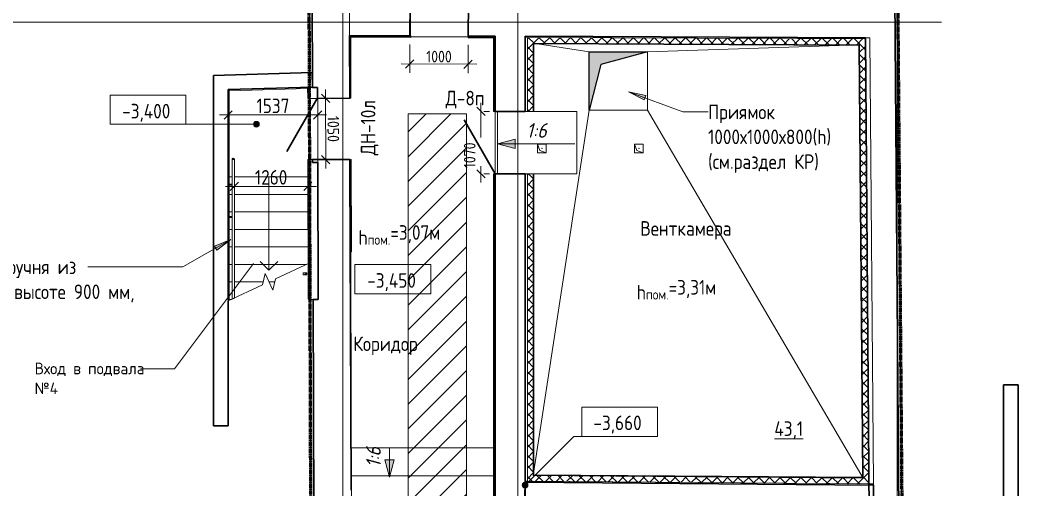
# Model space of a CAD drawing. Header units: millimetres. Extents: x 504091 to 2165846, y 135022 to 442887.
# Drawn here: x 608411 to 625525, y 226294 to 234338 of the extents above; entities that cross this region are included whole.
import ezdxf

# ---------------------------------------------------------------- set-up
doc = ezdxf.new("R2010")
doc.units = ezdxf.units.MM
for name, pattern in [('( Hidden )', [0.375, 0.25, -0.125]), ('ADSK_Линия сетки', [25, 20, -2.5, 0, -2.5]), ('DASHED', [7, 5, -2, 0]), ('осеваяX2', [4, 2.5, -0.5, 0.5, -0.5])]:
    doc.linetypes.add(name, pattern=pattern)
doc.layers.get('Defpoints').update_dxf_attribs({"color": 255})
doc.layers.add('!Defpoints', color=255, linetype='Continuous', lineweight=5, plot=False)
for name, color, linetype, lineweight in [('Аннотация', 7, 'Continuous', 9), ('ГИ', 204, 'DASHED', 70), ('Двери', 7, 'Continuous', 20), ('Лестницы', 7, 'Continuous', 18), ('Марки дверей', 7, 'Continuous', 20), ('Марки помещений', 7, 'Continuous', 20), ('Обобщенные модели', 7, 'Continuous', 18), ('Ограждение', 7, 'Continuous', 18), ('Оси', 165, 'осеваяX2', 13), ('отметки', 7, 'Continuous', 20), ('Пандусы', 7, 'Continuous', 18), ('Перекрытие', 7, 'Continuous', 18), ('размеры', 7, 'Continuous', 9), ('Стены наружные', 7, 'Continuous', 18), ('Стены несущие', 7, 'Continuous', 30), ('Стены отделка', 7, 'Continuous', 30), ('Стены штриховка', 7, 'Continuous', 18), ('Стрелки вверх', 7, 'Continuous', 18), ('Узлы', 7, 'Continuous', 18)]:
    doc.layers.add(name, color=color, linetype=linetype, lineweight=lineweight)
doc.layers.add('Линии', color=7, linetype='Continuous', lineweight=9, true_color=0x00a600)
doc.layers.add('Штриховка', color=252, linetype='Continuous')
doc.styles.add('GOST 2.304_new', font='isocpeur.ttf', dxfattribs={"width": 0.9, "oblique": 15})
doc.styles.add('GOST Common_1', font='GOST_Common.ttf', dxfattribs={"width": 0.9, "height": 250})
doc.styles.add('GOST Common_2', font='GOST_Common.ttf', dxfattribs={"width": 0.9, "height": 200})
doc.styles.add('GOST Common_4', font='GOST_Common.ttf', dxfattribs={"width": 0.9, "height": 200})
doc.styles.add('GOST Common_5', font='GOST_Common.ttf', dxfattribs={"height": 250})
doc.dimstyles.new('ADSK_Основной_2_5_мм_Округление_до_1_мм', dxfattribs={"dimscale": 304.8, "dimtxt": 251.428749, "dimasz": 0.463911, "dimexe": 0.492126, "dimexo": 0.492126, "dimgap": 0.098425, "dimtad": 1, "dimdec": 0, "dimdsep": 46, "dimtxsty": 'GOST Common_1', "dimblk1": 'OBLIQUE', "dimblk2": 'OBLIQUE', "dimsah": 1, "dimcen": 0.09, "dimdle": 0.492126, "dimazin": 2, "dimtfac": 1, "dimtdec": 4, "dimtix": 1, "dimtmove": 0, "dimatfit": 3, "dimfxl": 0, "dimtvp": 1, "dimtolj": 1, "dimtzin": 0, "dimlwd": 20, "dimlwe": 20, "dimarcsym": 0})
doc.dimstyles.new('ADSK_Основной_2_мм', dxfattribs={"dimscale": 304.8, "dimtxt": 201.142999, "dimasz": 0.463911, "dimexe": 0.492126, "dimexo": 0.492126, "dimgap": 0.098425, "dimtad": 1, "dimrnd": 0.01, "dimdsep": 46, "dimtxsty": 'GOST Common_4', "dimblk1": 'OBLIQUE', "dimblk2": 'OBLIQUE', "dimsah": 1, "dimcen": 0.09, "dimdle": 0.492126, "dimazin": 2, "dimtfac": 1, "dimtdec": 4, "dimtix": 1, "dimtmove": 0, "dimatfit": 3, "dimfxl": 0, "dimtvp": 1, "dimtolj": 1, "dimtzin": 0, "dimlwd": 20, "dimlwe": 20, "dimarcsym": 0})
doc.dimstyles.new('ADSK_Основной_2_мм_1', dxfattribs={"dimscale": 304.8, "dimtxt": 201.142999, "dimasz": 0.463911, "dimexe": 0.492126, "dimexo": 0.492126, "dimgap": 0.098425, "dimtad": 1, "dimrnd": 0.01, "dimdsep": 46, "dimtxsty": 'GOST Common_4', "dimblk1": 'OBLIQUE', "dimblk2": 'OBLIQUE', "dimsah": 1, "dimcen": 0.09, "dimdle": 0.492126, "dimazin": 2, "dimtfac": 1, "dimtdec": 4, "dimtix": 1, "dimtmove": 1, "dimatfit": 3, "dimfxl": 0, "dimtvp": 1, "dimtolj": 1, "dimtzin": 0, "dimlwd": 20, "dimlwe": 20, "dimarcsym": 0})

# ---------------------------------------------------------------- blocks, each defined once
blk = doc.blocks.new('Ограждение 6 - Ограждение 1-1952564-План подвала')
at = {"layer": 'Ограждение'}
h = blk.add_hatch(dxfattribs=at)
h.set_pattern_fill('FP_1', color=256, style=0, pattern_type=2)
h.set_pattern_definition([(45, (0, 0), (-106.066, 106.066), [])])
h.paths.add_polyline_path([(45225, 32214), (45230, 32214), (45230, 32248), (45170, 32248), (45170, 32214)])
at = {"layer": 'Ограждение', "lineweight": 18}
for p, q in [((45170, 32248), (45170, 32214)), ((45230, 32248), (45170, 32248)), ((45170, 32214), (45230, 32214)), ((45230, 32214), (45230, 32248))]:
    blk.add_line(p, q, dxfattribs=at)
blk = doc.blocks.new('AC_Дверь_Однопольная_Стальная - 1050х2100h ДН-10л-6934079-План подвала')
at = {"layer": 'Двери', "lineweight": 30}
blk.add_line((525, 240), (-384, 765), dxfattribs=at)
blk = doc.blocks.new('AC_Дверь_Однопольная_Стальная - 1000х2100Н Д8п противопож EI30-6422777-План подвала')
at = {"layer": 'Двери', "lineweight": 30}
blk.add_line((-535, 255), (392, 790), dxfattribs=at)
blk = doc.blocks.new('Тип перил - Перила_Внутренний_-6957739-План подвала')
at = {"layer": 'Ограждение'}
for p, q in [((43948, 34193), (43948, 33909)), ((43970, 34193), (43965, 34193)), ((43988, 33909), (43988, 34193)), ((43948, 33867), (43948, 32946)), ((43988, 32946), (43988, 33867)), ((43970, 32979), (43966, 32979))]:
    blk.add_line(p, q, dxfattribs=at)
at = {"layer": 'Ограждение', "flags": 128}
for points in [[(43948, 33867), (43948, 33869), (43948, 33871), (43948, 33874), (43948, 33876), (43948, 33879), (43948, 33881), (43948, 33884), (43948, 33887), (43948, 33889), (43948, 33892), (43948, 33895), (43948, 33897), (43948, 33900), (43948, 33903), (43948, 33906), (43948, 33908), (43948, 33909)], [(43988, 33909), (43988, 33907), (43988, 33904), (43988, 33901), (43988, 33898), (43988, 33896), (43988, 33893), (43988, 33890), (43988, 33887), (43988, 33885), (43988, 33882), (43988, 33880), (43988, 33877), (43988, 33875), (43988, 33872), (43988, 33870), (43988, 33868), (43988, 33867)]]:
    blk.add_lwpolyline(points, dxfattribs=at)
blk = doc.blocks.new('Тип перил - D40-V18-План подвала')
at = {"layer": 'Ограждение', "flags": 128}
for points in [[(0, 20), (1, 20), (2, 20), (2, 20), (3, 20), (4, 20), (5, 19), (6, 19), (6, 19), (7, 19), (8, 18), (9, 18), (9, 18), (10, 17), (11, 17), (11, 17), (12, 16), (13, 16), (13, 15), (14, 14), (14, 14), (15, 13), (15, 13), (16, 12), (16, 11), (17, 11), (17, 10), (18, 9), (18, 9), (18, 8), (19, 7), (19, 6), (19, 6), (19, 5), (20, 4), (20, 3), (20, 3), (20, 2), (20, 1), (20, 0), (20, 0)], [(20, 0), (20, -1), (20, -2), (20, -2), (20, -3), (20, -4), (19, -5), (19, -6), (19, -6), (19, -7), (18, -8), (18, -9), (18, -9), (17, -10), (17, -11), (17, -11), (16, -12), (16, -13), (15, -13), (14, -14), (14, -14), (13, -15), (13, -15), (12, -16), (11, -16), (11, -17), (10, -17), (9, -18), (9, -18), (8, -18), (7, -19), (6, -19), (6, -19), (5, -19), (4, -20), (3, -20), (3, -20), (2, -20), (1, -20), (0, -20), (0, -20)]]:
    blk.add_lwpolyline(points, dxfattribs=at)
blk = doc.blocks.new('Тип перил - Перила_Внутренний_-V19-План подвала')
at = {"layer": 'Ограждение'}
for p, q in [((43988, 34193), (43948, 34193)), ((43948, 34193), (43948, 33909)), ((43988, 34193), (43988, 33909)), ((43948, 33909), (43948, 33879)), ((43988, 33909), (43988, 33879)), ((43948, 33879), (43948, 31797)), ((43988, 33879), (43988, 31816)), ((43948, 31797), (43988, 31816))]:
    blk.add_line(p, q, dxfattribs=at)
blk = doc.blocks.new('ADSK_Ограждение_Опоры_Г_образная - D15 высота60 консоль80-V20-План подвала')
at = {"layer": 'Ограждение'}
for p, q in [((-7, 67), (-7, 20)), ((8, 20), (8, 67))]:
    blk.add_line(p, q, dxfattribs=at)
blk = doc.blocks.new('GM_Отверстие прямоугольное _в плите_ - Отверстие-1400855-План подвала')
at = {"layer": 'Обобщенные модели'}
for p, q in [((-75, -75), (-75, 75)), ((-75, 75), (75, 75)), ((75, 75), (-75, 75)), ((-75, 75), (-75, -75)), ((-75, -75), (-37.5, 37.5)), ((-37.5, 37.5), (75, 75)), ((75, 75), (75, -75)), ((75, -75), (75, 75)), ((75, -75), (-75, -75)), ((-75, -75), (75, -75))]:
    blk.add_line(p, q, dxfattribs=at)
for start, end in [(360, 180), (180, 360), (60, 165), (300, 360), (195, 270)]:
    blk.add_arc((0, 0), 2.5, start, end, dxfattribs=at)
blk = doc.blocks.new('Высотные отметки - Рамка-12095-План подвала')
at = {"layer": 'Аннотация', "lineweight": 20}
for p, q in [((-6.5, 0), (-6.5, 5)), ((-6.5, 5), (6.5, 5)), ((6.5, 5), (6.5, 0)), ((6.5, 0), (-6.5, 0))]:
    blk.add_line(p, q, dxfattribs=at)
blk = doc.blocks.new('_Oblique')
at = {"color": 0, "linetype": 'ByBlock', "lineweight": -2}
blk.add_line((-0.5, -0.5), (0.5, 0.5), dxfattribs=at)
blk = doc.blocks.new('*D492')
at = {"layer": 'Defpoints', "color": 0, "lineweight": 20, "transparency": 16777216}
for p in [(613552, 232993), (613652, 232993), (613555, 231943)]:
    blk.add_point(p, dxfattribs=at)
at = {"layer": 'размеры', "color": 0, "lineweight": 20, "transparency": 16777216}
for p, q in [((613656, 231793), (613652, 233143)), ((613702, 232993), (613802, 232994)), ((613705, 231943), (613805, 231944))]:
    blk.add_line(p, q, dxfattribs=at)
at = {"layer": 'размеры', "color": 0, "lineweight": 20, "transparency": 16777216, "xscale": 141.4, "yscale": 141.4, "zscale": 141.4}
for p, rotation in [((613652, 232993), 90.17743832630065), ((613655, 231943), 270.1774383263007)]:
    blk.add_blockref('_Oblique', p, dxfattribs=dict(at, rotation=rotation))
at = {"layer": 'размеры', "color": 0, "lineweight": 20, "transparency": 16777216, "insert": (613784, 232469), "char_height": 200, "width": 560.47, "attachment_point": 5, "rotation": 270.1774, "style": 'GOST Common_4'}
blk.add_mtext('\\A1;1050', dxfattribs=at)
blk = doc.blocks.new('*D493')
at = {"layer": 'Defpoints', "color": 0, "lineweight": 20, "transparency": 16777216}
for p in [(616215, 232769), (616315, 232769), (616215, 231699)]:
    blk.add_point(p, dxfattribs=at)
at = {"layer": 'размеры', "color": 0, "lineweight": 20, "transparency": 16777216}
for p, q in [((616315, 232919), (616315, 232322)), ((616365, 232769), (616465, 232769)), ((616315, 231549), (616315, 231830)), ((616365, 231699), (616465, 231699))]:
    blk.add_line(p, q, dxfattribs=at)
at = {"layer": 'размеры', "color": 0, "lineweight": 20, "transparency": 16777216, "xscale": 141.4, "yscale": 141.4, "zscale": 141.4}
for p, rotation in [((616315, 232769), 90), ((616315, 231699), 270)]:
    blk.add_blockref('_Oblique', p, dxfattribs=dict(at, rotation=rotation))
at = {"layer": 'размеры', "color": 0, "lineweight": 20, "transparency": 16777216, "insert": (616023, 231796), "char_height": 200, "width": 560.47, "attachment_point": 1, "rotation": 90, "line_spacing_factor": 1.022761, "style": 'GOST Common_4'}
blk.add_mtext('\\A1;1070', dxfattribs=at)
blk = doc.blocks.new('*D495')
at = {"layer": 'Defpoints', "color": 0, "lineweight": 20, "transparency": 16777216}
for p in [(615098, 234068), (616098, 234063), (615095, 233582)]:
    blk.add_point(p, dxfattribs=at)
at = {"layer": 'размеры', "color": 0, "lineweight": 20, "transparency": 16777216}
for p, q in [((615097, 233918), (615095, 233432)), ((616097, 233913), (616095, 233428)), ((616245, 233577), (614945, 233583))]:
    blk.add_line(p, q, dxfattribs=at)
at = {"layer": 'размеры', "color": 0, "lineweight": 20, "transparency": 16777216, "xscale": 141.4, "yscale": 141.4, "zscale": 141.4}
for p, rotation in [((615095, 233582), 179.7385023716221), ((616095, 233578), 359.7385023716221)]:
    blk.add_blockref('_Oblique', p, dxfattribs=dict(at, rotation=rotation))
at = {"layer": 'размеры', "color": 0, "lineweight": 20, "transparency": 16777216, "insert": (615596, 233710), "char_height": 200, "width": 560.47, "attachment_point": 5, "rotation": 359.7385, "style": 'GOST Common_4'}
blk.add_mtext('\\A1;1000', dxfattribs=at)
blk = doc.blocks.new('*D502')
at = {"layer": 'Defpoints', "color": 0, "lineweight": 20, "transparency": 16777216}
for p in [(613348, 231944), (612088, 231584), (613348, 231484)]:
    blk.add_point(p, dxfattribs=at)
at = {"layer": 'размеры', "color": 0, "lineweight": 20, "transparency": 16777216}
for p, q in [((613348, 231794), (613348, 231334)), ((611938, 231484), (613498, 231484)), ((612088, 231434), (612088, 231334))]:
    blk.add_line(p, q, dxfattribs=at)
at = {"layer": 'размеры', "color": 0, "lineweight": 20, "transparency": 16777216, "xscale": 141.4, "yscale": 141.4, "zscale": 141.4, "rotation": 180}
blk.add_blockref('_Oblique', (612088, 231484), dxfattribs=at)
at = {"layer": 'размеры', "color": 0, "lineweight": 20, "transparency": 16777216, "xscale": 141.4, "yscale": 141.4, "zscale": 141.4}
blk.add_blockref('_Oblique', (613348, 231484), dxfattribs=at)
at = {"layer": 'размеры', "color": 0, "lineweight": 20, "transparency": 16777216, "insert": (612718, 231639), "char_height": 250, "width": 700.59, "attachment_point": 5, "style": 'GOST Common_1'}
blk.add_mtext('\\A1;1260', dxfattribs=at)
blk = doc.blocks.new('*D503')
at = {"layer": 'Defpoints', "color": 0, "lineweight": 20, "transparency": 16777216}
for p in [(611981, 232810), (613518, 232810), (613518, 232710)]:
    blk.add_point(p, dxfattribs=at)
at = {"layer": 'размеры', "color": 0, "lineweight": 20, "transparency": 16777216}
for p, q in [((611831, 232710), (613668, 232710)), ((611981, 232660), (611981, 232560)), ((613518, 232660), (613518, 232560))]:
    blk.add_line(p, q, dxfattribs=at)
at = {"layer": 'размеры', "color": 0, "lineweight": 20, "transparency": 16777216, "xscale": 141.4, "yscale": 141.4, "zscale": 141.4, "rotation": 180}
blk.add_blockref('_Oblique', (611981, 232710), dxfattribs=at)
at = {"layer": 'размеры', "color": 0, "lineweight": 20, "transparency": 16777216, "xscale": 141.4, "yscale": 141.4, "zscale": 141.4}
blk.add_blockref('_Oblique', (613518, 232710), dxfattribs=at)
at = {"layer": 'размеры', "color": 0, "lineweight": 20, "transparency": 16777216, "insert": (612749, 232865), "char_height": 250, "width": 700.59, "attachment_point": 5, "style": 'GOST Common_1'}
blk.add_mtext('\\A1;1537', dxfattribs=at)
blk = doc.blocks.new('оси')
at = {"layer": 'Оси', "linetype": 'ADSK_Линия сетки'}
for p, q in [((52350, -2196.5), (52350, 46378)), ((55350, -2196.5), (55350, 46378)), ((61850, -2196.5), (61850, 46378)), ((-3614.3, 38700), (62615.4, 38700))]:
    blk.add_line(p, q, dxfattribs=at)

msp = doc.modelspace()

# ---------------------------------------------------------------- hatches: boundary and pattern name
at = {"layer": 'Аннотация', "lineweight": 9}
for points in [[(618845.6792, 233107.6757), (619112.8168, 232965.5582), (619140.4971, 233039.5411)], [(612025.9161, 230571.9336), (611745.9329, 230457.1757), (611785.1746, 230388.6211)]]:
    msp.add_hatch(color=256, dxfattribs=at).paths.add_polyline_path(points)
at = {"layer": 'отметки'}
h = msp.add_hatch(color=256, dxfattribs=at)
edge = h.paths.add_edge_path()
edge.add_arc((612465.2237, 232549.1375), 50, 0, 360)
h = msp.add_hatch(color=256, dxfattribs=at)
edge = h.paths.add_edge_path()
edge.add_arc((617072.2093, 226361.9375), 50, 0, 360)
at = {"layer": 'размеры'}
for points in [[(616600.9711, 232211.7873), (616900.9711, 232131.4026), (616900.9711, 232292.1721)], [(614745.3647, 226496.4412), (614825.7495, 226796.4412), (614664.98, 226796.4412)]]:
    msp.add_hatch(color=256, dxfattribs=at).paths.add_polyline_path(points)
at = {"layer": 'Стены наружные', "true_color": 0x6b6b6b}
h = msp.add_hatch(color=251, dxfattribs=at)
h.paths.add_polyline_path([(613355.4203, 229548.6845), (613375.4202, 229548.7464), (613368.0014, 231944.2918), (613348.0015, 231944.2299), (613354.3358, 229898.8748)])
h.paths.add_polyline_path([(613344.7343, 232999.2248), (613364.7342, 232999.2867), (613364.1739, 233180.2078), (613344.174, 233180.1459), (613344.7341, 232999.2867)])
at = {"layer": 'Узлы', "lineweight": 9}
h = msp.add_hatch(dxfattribs=at)
h.set_pattern_fill('FP_8', color=252, style=0, pattern_type=2)
h.set_pattern_definition([(45, (568099.94, 197753.52), (-212.132, 212.132), [])])
h.paths.add_polyline_path([(605366.2455, 212086.0391), (616067.7735, 212086.0391), (616067.7735, 232725.4732), (615067.7735, 232725.4732), (615067.7735, 213086.0391), (605822.7795, 213086.0391), (605822.7795, 217886.0391), (604822.7795, 217886.0391), (604822.7795, 212086.0391), (604856.5332, 212086.0391)])
at = {"layer": 'Штриховка'}
h = msp.add_hatch(dxfattribs=at)
h.set_pattern_fill('ANSI37', color=256, scale=40)
h.set_pattern_definition([(45, (568099.94, 197753.52), (-89.80256, 89.80256), []), (135, (568099.94, 197753.52), (-89.80256, -89.80256), [])])
h.paths.add_polyline_path([(617212.2093, 231699.4732), (617112.2093, 231699.4732), (617112.2093, 226428.5924), (622968.3375, 226382.081), (622906.3135, 234011.4377), (617112.2093, 234038.711), (617112.2093, 232769.4732), (617212.2093, 232769.4732), (617212.2093, 233938.2397), (622807.1211, 233911.9041), (622867.5163, 226482.8833), (617212.2093, 226527.7998)])
h = msp.add_hatch(color=256, dxfattribs=at)
h.dxf.hatch_style = 1
h.paths.add_polyline_path([(618172.2142, 232788.8996), (618172.2142, 233788.8996), (619172.2142, 233788.8996), (618369.7087, 233573.8689)])

# ---------------------------------------------------------------- linework, layer by layer
at = {"layer": '!Defpoints', "color": 4, "lineweight": 20}
msp.add_lwpolyline([(613421.5875, 218584.8405), (613350.8155, 241332.3278), (623406.8071, 241332.3278), (623695.1603, 205962.9513), (617416.4749, 205962.9513), (617419.2163, 205712.9513)], dxfattribs=at)
at = {"layer": 'Аннотация', "lineweight": 9}
for p, q in [((618845.6792, 233107.6757), (619112.8168, 232965.5582)), ((619140.4971, 233039.5411), (618845.6792, 233107.6757)), ((618845.6792, 233107.6757), (619775.6371, 232759.7378)), ((619112.8168, 232965.5582), (619140.4971, 233039.5411)), ((619775.6371, 232759.7378), (620209.4064, 232759.7378)), ((612025.9161, 230571.9336), (611206.3729, 230102.8151)), ((612025.9161, 230571.9336), (611745.9329, 230457.1757)), ((611785.1746, 230388.6211), (612025.9161, 230571.9336)), ((611745.9329, 230457.1757), (611785.1746, 230388.6211)), ((610512.9656, 230102.8151), (609575.7127, 230102.8151)), ((611206.3729, 230102.8151), (610512.9656, 230102.8151)), ((612415.6068, 230162.9565), (611063.8938, 228357.2259)), ((610663.5063, 228357.2259), (610478.6301, 228357.2259)), ((611063.8938, 228357.2259), (610663.5063, 228357.2259))]:
    msp.add_line(p, q, dxfattribs=at)
at = {"layer": 'ГИ', "linetype": '( Hidden )', "lineweight": 60, "ltscale": 20}
msp.add_lwpolyline([(561122.148, 225839.1126), (561122.148, 241164.6667), (571393.465, 241086.4776), (571508.6963, 218416.0475), (585852.3341, 218416.0475), (585852.3341, 241150.9484), (598946.1505, 241179.1615), (598946.8288, 240973.5225), (604245.6676, 240973.5225), (604245.6676, 233869.9907), (598970.5919, 233869.9907), (599021.1136, 218454.8405), (606766.7913, 218454.8405), (606766.7913, 218584.8405), (613421.6646, 218584.8405), (613350.8155, 241332.3278), (623406.8071, 241332.3278), (623695.1603, 205962.9513), (617416.4749, 205962.9513), (617419.2163, 205712.9513)], dxfattribs=at)
at = {"layer": 'Лестницы'}
for p, q in [((612047.6448, 231646.0475), (612000.7144, 231646.0475)), ((612047.6448, 231646.0475), (612000.7144, 231646.0475)), ((613348.925, 231646.0475), (612087.6448, 231646.0475)), ((613348.925, 231646.0475), (612087.6448, 231646.0475)), ((612047.6448, 231346.0475), (612000.7144, 231346.0475)), ((612047.6448, 231346.0475), (612000.7144, 231346.0475)), ((613349.854, 231346.0475), (612087.6448, 231346.0475)), ((613349.854, 231346.0475), (612087.6448, 231346.0475)), ((612047.6448, 231046.0475), (612000.7144, 231046.0475)), ((612047.6448, 231046.0475), (612000.7144, 231046.0475)), ((613350.7831, 231046.0475), (612087.6448, 231046.0475)), ((613350.7831, 231046.0475), (612087.6448, 231046.0475)), ((612047.6448, 230746.0475), (612000.7144, 230746.0475)), ((612047.6448, 230746.0475), (612000.7144, 230746.0475)), ((613351.7122, 230746.0475), (612087.6448, 230746.0475)), ((613351.7122, 230746.0475), (612087.6448, 230746.0475)), ((612047.6448, 230446.0475), (612000.7144, 230446.0475)), ((612047.6448, 230446.0475), (612000.7144, 230446.0475)), ((613352.6412, 230446.0475), (612087.6448, 230446.0475)), ((613352.6412, 230446.0475), (612087.6448, 230446.0475)), ((612047.6448, 230146.0475), (612000.7144, 230146.0475)), ((612047.6448, 230146.0475), (612000.7144, 230146.0475)), ((613324.6049, 230146.0475), (612087.6448, 230146.0475)), ((613324.6049, 230146.0475), (612087.6448, 230146.0475)), ((612794.5413, 229898.8748), (613381.7913, 230172.7139)), ((612047.6448, 229846.0475), (612000.7144, 229846.0475)), ((612047.6448, 229846.0475), (612000.7144, 229846.0475)), ((612580.803, 229846.0475), (612087.6448, 229846.0475)), ((612580.803, 229846.0475), (612087.6448, 229846.0475)), ((612567.9644, 229793.2202), (612615.2187, 229987.6581)), ((612615.2187, 229987.6581), (612747.2869, 229704.4369)), ((612781.7027, 229846.0475), (612681.2528, 229846.0475)), ((612781.7027, 229846.0475), (612681.2528, 229846.0475)), ((612747.2869, 229704.4369), (612794.5413, 229898.8748)), ((611980.7144, 229519.3811), (612567.9644, 229793.2202)), ((611980.7144, 229546.0475), (611980.7144, 229519.3811)), ((612037.9008, 229546.0475), (611980.7144, 229546.0475)), ((612037.9008, 229546.0475), (611980.7144, 229546.0475))]:
    msp.add_line(p, q, dxfattribs=at)
at = {"layer": 'Линии', "color": 7, "lineweight": 18}
msp.add_line((613518.1618, 231892.7275), (613518.1618, 232892.7275), dxfattribs=at)
at = {"layer": 'Линии', "color": 7}
for p, q in [((616067.7735, 232725.4732), (615067.7735, 232725.4732)), ((615067.7735, 232725.4732), (615067.7735, 213086.0391)), ((616067.7735, 212086.0391), (616067.7735, 232725.4732))]:
    msp.add_line(p, q, dxfattribs=at)
at = {"layer": 'отметки', "lineweight": 20}
for p, q in [((612465.2237, 232549.1375), (610606.1291, 232549.1375)), ((617072.2093, 226361.9375), (617907.7799, 227197.5081)), ((617907.7799, 227197.5081), (618695.43, 227197.5081))]:
    msp.add_line(p, q, dxfattribs=at)
at = {"layer": 'отметки'}
for centre in [(612465.2237, 232549.1375), (617072.2093, 226361.9375)]:
    msp.add_circle(centre, 50, dxfattribs=at)
at = {"layer": 'Пандусы'}
for p, q in [((614095.3592, 227000.1511), (616532.2093, 227000.1511)), ((614096.8457, 226520.1511), (616532.2093, 226520.1511))]:
    msp.add_line(p, q, dxfattribs=at)
at = {"layer": 'Перекрытие'}
for p, q in [((615105.5932, 234067.5427), (615105.5932, 234637.5486)), ((616096.3165, 234051.1625), (615113.4263, 234051.1625)), ((621321.1863, 234038.8993), (621381.5042, 234038.8993)), ((622874.7528, 234031.5865), (622881.849, 234032.0516)), ((617212.2093, 233938.2397), (618172.2142, 233788.8996)), ((619172.2142, 233788.8996), (618172.2142, 233788.8996)), ((618172.2142, 233788.8996), (618172.2142, 232788.8996)), ((619172.2142, 233788.8996), (622807.1211, 233911.9041)), ((619172.2142, 232788.8996), (619172.2142, 233788.8996)), ((613518.1618, 231942.7278), (613518.1618, 232992.7328)), ((613949.5026, 232994.0686), (613949.5026, 231944.0636)), ((616560.078, 231699.4732), (616560.078, 232769.4732)), ((616597.5376, 231699.4732), (616597.5376, 232769.4732)), ((617174.2093, 232769.4732), (617958.5142, 232769.4732)), ((618172.2142, 232788.8996), (617212.2093, 226527.7998)), ((617958.5142, 231699.4732), (617958.5142, 232769.4732)), ((618172.2142, 232788.8996), (619172.2142, 232788.8996)), ((622867.5163, 226482.8833), (619172.2142, 232788.8996)), ((617958.5142, 231699.4732), (617174.2093, 231699.4732)), ((616532.2093, 226520.1511), (614096.8457, 226520.1511))]:
    msp.add_line(p, q, dxfattribs=at)
at = {"layer": 'размеры'}
for p, q in [((616900.9711, 232292.1721), (616600.9711, 232211.7873)), ((616900.9711, 232131.4026), (616900.9711, 232292.1721)), ((616600.9711, 232211.7873), (616900.9711, 232131.4026)), ((614825.7495, 226796.4412), (614664.98, 226796.4412)), ((614664.98, 226796.4412), (614745.3647, 226496.4412)), ((614745.3647, 226496.4412), (614825.7495, 226796.4412))]:
    msp.add_line(p, q, dxfattribs=at)
at = {"layer": 'размеры', "lineweight": 20}
for p, q in [((617923.3564, 232211.7873), (616600.9711, 232211.7873)), ((614745.3647, 226993.089), (614745.3647, 226496.4412))]:
    msp.add_line(p, q, dxfattribs=at)
at = {"layer": 'Стены несущие'}
for p, q in [((613401.1257, 241282.3278), (613426.2165, 233180.4)), ((623538.3438, 219051.6857), (623381.9951, 238283.6297)), ((615097.6104, 234067.5791), (615100.2119, 234637.5732)), ((616100.2014, 234633.0092), (616097.6, 234063.0151)), ((615097.6104, 234067.5791), (614063.4574, 234072.299)), ((614063.4574, 234072.299), (614066.7955, 232994.4319)), ((614063.4574, 234072.299), (614066.7955, 232994.4319)), ((616562.2093, 234060.8946), (616097.6, 234063.0151)), ((616562.2093, 234060.8946), (616562.2093, 232769.4732)), ((617072.2093, 234058.6686), (617072.2093, 232769.4732)), ((617072.2093, 234058.567), (622906.5429, 234031.9389)), ((617072.2093, 232769.4732), (617072.2093, 234058.567)), ((622906.5429, 234031.9389), (623033.7619, 218383.1489)), ((613419.007, 233436.6726), (611730.7144, 233388.0993)), ((613426.1967, 233186.776), (613419.007, 233436.6726)), ((611730.7144, 233388.0993), (611730.7144, 227377.8157)), ((611980.7144, 233145.1885), (613426.1967, 233186.776)), ((611980.7144, 229546.0475), (611980.7144, 233145.1885)), ((613426.2165, 233180.4), (613514.1732, 233180.6724)), ((613514.7553, 232992.7222), (613514.1732, 233180.6724)), ((613514.7553, 232992.7222), (614066.7955, 232994.4319)), ((613514.7553, 232992.7222), (613514.7553, 232992.7222)), ((616562.2093, 232769.4732), (617072.2093, 232769.4732)), ((614070.0472, 231944.4369), (613430.0503, 231942.4549)), ((613430.0503, 231942.4549), (613430.202, 231893.4551)), ((613430.202, 231893.4551), (613430.0503, 231942.4549)), ((613430.202, 231893.4551), (613518.1587, 231893.7275)), ((613518.1587, 231893.7275), (613518.1587, 231893.7275)), ((613525.4279, 229546.4923), (613518.1587, 231893.7275)), ((614070.0472, 231944.4369), (614087.6029, 226275.6144)), ((614070.1989, 231895.4371), (614074.9416, 230364.0072)), ((617072.2093, 231699.4732), (616562.2093, 231699.4732)), ((616562.2093, 224255.4732), (616562.2093, 231699.4732)), ((617072.2093, 224255.4732), (617072.2093, 231699.4732)), ((617072.2093, 231699.4732), (617072.2093, 226428.9652)), ((611980.7144, 227377.8157), (611980.7144, 229519.3811)), ((613525.4279, 229546.4923), (613437.4711, 229546.2199)), ((613437.4711, 229546.2199), (613451.6182, 224978.0739)), ((625524.7773, 228078.5225), (625274.7773, 228078.5225)), ((625274.7773, 228078.5225), (625274.7773, 225094.2216)), ((625524.7773, 223608.5225), (625524.7773, 228078.5225)), ((611730.7144, 227377.8157), (611980.7144, 227377.8157)), ((617072.2093, 226408.9095), (617070.2238, 226158.9174)), ((623048.9142, 226361.4404), (617072.2093, 226408.9095)), ((623046.9286, 226111.4483), (623048.9142, 226361.4404))]:
    msp.add_line(p, q, dxfattribs=at)
at = {"layer": 'Стены отделка', "lineweight": 9}
for p, q in [((614083.4573, 234072.3609), (614063.4574, 234072.299)), ((615113.4096, 234047.5068), (614063.5194, 234052.2985)), ((614076.7954, 232994.4628), (614073.5505, 234042.2526)), ((614073.5505, 234042.2526), (615113.364, 234037.5069)), ((614083.4728, 234072.2077), (614083.3816, 234052.2079)), ((614086.7954, 232994.4938), (614083.4573, 234072.3609)), ((615113.5009, 234067.5066), (615097.6104, 234067.5791)), ((615113.364, 234037.5069), (615113.4096, 234047.5068)), ((615113.4096, 234047.5068), (615113.5009, 234067.5066)), ((616096.2794, 234043.0209), (616096.2337, 234033.0211)), ((616096.2337, 234033.0211), (616532.2093, 234031.0312)), ((616096.3707, 234063.0207), (616096.2794, 234043.0209)), ((616542.2093, 234040.9857), (616096.2794, 234043.0209)), ((616097.6, 234063.0151), (616096.3707, 234063.0207)), ((616532.2093, 234031.0312), (616532.2093, 232769.4732)), ((616542.1185, 234040.9861), (616542.2098, 234060.9859)), ((616562.2093, 234060.8946), (616542.2093, 234060.8946)), ((616542.2093, 234030.9856), (616542.2093, 234060.8946)), ((617112.2093, 234058.6686), (617072.2093, 234058.6686)), ((622906.3152, 234011.4383), (617072.2093, 234038.8998)), ((622946.1538, 234031.2504), (617096.3234, 234058.786)), ((617112.2093, 234038.711), (622906.7096, 234011.4359)), ((617112.2093, 234038.711), (617112.2093, 232769.4732)), ((622986.1525, 234031.5756), (622906.1551, 234030.9252)), ((622906.1551, 234030.9252), (622968.3327, 226382.6624)), ((622968.3391, 226382.0794), (622906.3152, 234011.4383)), ((623048.3301, 226383.3128), (622986.1525, 234031.5756)), ((612000.7144, 233145.1885), (611980.7144, 233145.1885)), ((613340.1601, 233183.7252), (612000.7144, 233145.1885)), ((612000.7144, 229546.0475), (612000.7144, 233145.1885)), ((612000.7144, 233145.1885), (612001.2896, 233125.1968)), ((612001.2896, 233125.1968), (613340.7353, 233163.7335)), ((613340.7353, 233163.7335), (613340.1601, 233183.7252)), ((613426.2165, 233180.4), (613344.174, 233180.1459)), ((613344.174, 233180.1459), (613344.7343, 232999.2248)), ((613364.756, 232992.2577), (613364.1739, 233180.2078)), ((613344.7343, 232999.2248), (613364.7342, 232999.2867)), ((613364.756, 232992.2577), (613514.7553, 232992.7222)), ((614066.7955, 232994.4319), (614086.7954, 232994.4938)), ((616532.2093, 232769.4732), (616562.2093, 232769.4732)), ((617072.2093, 232769.4732), (617174.2093, 232769.4732)), ((613368.0014, 231944.2918), (613348.0015, 231944.2299)), ((613348.0015, 231944.2299), (613355.4203, 229548.6845)), ((613375.4202, 229548.7464), (613368.0014, 231944.2918)), ((613430.0503, 231942.4549), (613368.0077, 231942.2628)), ((613368.0077, 231942.2628), (613375.4286, 229546.0278)), ((613430.202, 231893.4551), (613430.202, 231893.4551)), ((614090.0471, 231944.4988), (614070.0472, 231944.4369)), ((614070.0472, 231944.4369), (614070.1989, 231895.4371)), ((614098.4701, 225995.6297), (614080.0471, 231944.4679)), ((614094.9415, 230364.0692), (614090.0471, 231944.4988)), ((616562.2093, 231699.4732), (616532.2093, 231699.4732)), ((616532.2093, 231699.4732), (616532.2093, 224235.4732)), ((617174.2093, 231699.4732), (617072.2093, 231699.4732)), ((617112.2093, 231699.4732), (617112.2093, 226428.9652)), ((614074.9416, 230364.0072), (614094.9415, 230364.0692)), ((616562.2093, 229831.1729), (616542.2093, 229831.1729)), ((616542.2093, 229831.1729), (616542.2093, 224245.4732)), ((613355.4203, 229548.6845), (613375.4202, 229548.7464)), ((613375.4286, 229546.0278), (613437.4711, 229546.2199)), ((617072.2093, 226428.9652), (617112.2093, 226428.9652)), ((617072.3682, 226428.9089), (617072.2093, 226408.9095)), ((623049.073, 226381.4398), (617072.3682, 226428.9089)), ((617112.2093, 226428.5909), (622968.3391, 226382.0794)), ((622968.3327, 226382.6624), (623048.3301, 226383.3128)), ((623048.9142, 226361.4404), (623049.073, 226381.4398)), ((623048.9142, 226361.4404), (623048.9142, 226361.4404))]:
    msp.add_line(p, q, dxfattribs=at)
for points in [[(617212.2093, 231699.4732), (617212.2093, 226527.7998), (622867.5163, 226482.8833), (622807.1211, 233911.9041), (617212.2093, 233938.2397), (617212.2093, 232769.4732)], [(617222.2093, 231699.4732), (617222.2093, 226537.7207), (622857.434, 226492.9637), (622797.2017, 233901.9507), (617222.2093, 233928.1925), (617222.2093, 232769.4732)], [(617224.2093, 231699.4732), (617224.2093, 226539.7048), (622855.4176, 226494.9798), (622795.2178, 233899.96), (617224.2093, 233926.1831), (617224.2093, 232769.4732)]]:
    msp.add_lwpolyline(points, dxfattribs=at)
at = {"layer": 'Стены штриховка'}
for p, q in [((614061.6922, 234642.313), (614063.4574, 234072.299)), ((616542.2093, 234030.9856), (616542.2093, 232769.4732)), ((616542.2093, 231699.4732), (616542.2093, 229831.1729))]:
    msp.add_line(p, q, dxfattribs=at)
at = {"layer": 'Стрелки вверх'}
for p, q in [((612681.2528, 231646.0475), (612681.2528, 231346.0475)), ((612681.2528, 231346.0475), (612681.2528, 231046.0475)), ((612681.2528, 231046.0475), (612681.2528, 230746.0475)), ((612681.2528, 230746.0475), (612681.2528, 230446.0475)), ((612681.2528, 230446.0475), (612681.2528, 230146.0475)), ((612681.2528, 230046.0475), (612531.2528, 230196.0475)), ((612681.2528, 230046.0475), (612831.2528, 230196.0475)), ((612681.2528, 230146.0475), (612681.2528, 230046.0475))]:
    msp.add_line(p, q, dxfattribs=at)
at = {"layer": 'Штриховка'}
msp.add_lwpolyline([(618172.2142, 232788.8996), (618172.2142, 233788.8996), (619172.2142, 233788.8996), (618369.7087, 233573.8689)], close=True, dxfattribs=at)

# ---------------------------------------------------------------- block references
at = {"layer": 'Двери', "color": 8, "true_color": 0x7f7f7f}
for name, p, rotation in [('AC_Дверь_Однопольная_Стальная - 1050х2100h ДН-10л-6934079-План подвала', (613748.4229, 232468.4434), 90.17743832783478), ('AC_Дверь_Однопольная_Стальная - 1000х2100Н Д8п противопож EI30-6422777-План подвала', (616817.2093, 232234.4732), 90.00000000000004)]:
    msp.add_blockref(name, p, dxfattribs=dict(at, rotation=rotation))
at = {"layer": 'Обобщенные модели', "rotation": 89.99999999999955}
for p in [(617360.8221, 232134.8024), (619024.3847, 232135.1408)]:
    msp.add_blockref('GM_Отверстие прямоугольное _в плите_ - Отверстие-1400855-План подвала', p, dxfattribs=at)
at = {"layer": 'Ограждение', "rotation": 90}
for name, p in [('Тип перил - D40-V18-План подвала', (612067.6448, 231946.0475)), ('ADSK_Ограждение_Опоры_Г_образная - D15 высота60 консоль80-V20-План подвала', (612067.6448, 231512.4786)), ('ADSK_Ограждение_Опоры_Г_образная - D15 высота60 консоль80-V20-План подвала', (612067.6448, 230957.0016))]:
    msp.add_blockref(name, p, dxfattribs=at)
at = {"layer": 'Ограждение'}
for name in ['Тип перил - Перила_Внутренний_-6957739-План подвала', 'Тип перил - Перила_Внутренний_-V19-План подвала', 'Ограждение 6 - Ограждение 1-1952564-План подвала']:
    msp.add_blockref(name, (568099.9373, 197753.5225), dxfattribs=at)
at = {"layer": 'отметки', "lineweight": 20, "xscale": 99.99999999999993, "yscale": 99.99999999999993, "zscale": 99.99999999999993}
for p in [(610606.1291, 232549.1375), (614806.0849, 229643.4091)]:
    msp.add_blockref('Высотные отметки - Рамка-12095-План подвала', p, dxfattribs=at)
at = {"layer": 'отметки', "lineweight": 20, "extrusion": (0, 0, -1), "xscale": 99.99999999999993, "yscale": 99.99999999999993, "zscale": 99.99999999999993}
msp.add_blockref('Высотные отметки - Рамка-12095-План подвала', (-618695.43, 227197.5081), dxfattribs=at)
at = {"layer": 'Штриховка'}
msp.add_blockref('оси', (561599.5026, 195598.5225), dxfattribs=at)

# ---------------------------------------------------------------- texts
at = {"layer": 'Аннотация', "lineweight": 9, "attachment_point": 1, "line_spacing_factor": 1.022766}
for s, insert, char_height, width, style in [('\\pt360,720,1080,1440,1800,2160,2520,2880,3240,3600,3960,4320,4680,5040,5400,5760,6120,6480,6840,7200,7560,7920,8280,8640,9000,9360,9720,10080,10440,10800,11160,11520;Приямок\\P1000х1000х800(h)\\P(см.раздел КР)', (620209.4064, 232884.9309), 250, 2363.4, 'GOST Common_2'), ('\\pt360,720,1080,1440,1800,2160,2520,2880,3240,3600,3960,4320,4680,5040,5400,5760,6120,6480,6840,7200,7560,7920,8280,8640,9000,9360,9720,10080,10440,10800,11160,11520;h{\\A1;\\H0.7x;\\S^ пом.;\\H1.42857x;=3,07м}', (614215.195, 230733.0176), 250, 1413.495, 'GOST Common_2'), ('\\pt360,720,1080,1440,1800,2160,2520,2880,3240,3600,3960,4320,4680,5040,5400,5760,6120,6480,6840,7200,7560,7920,8280,8640,9000,9360,9720,10080,10440,10800,11160,11520;Замена пристенного поручня из нержавеющей стали на высоте 900 мм, ⌀50 мм', (605015.619, 230228.0082), 250, 5494.5, 'GOST Common_2'), ('\\pt360,720,1080,1440,1800,2160,2520,2880,3240,3600,3960,4320,4680,5040,5400,5760,6120,6480,6840,7200,7560,7920,8280,8640,9000,9360,9720,10080,10440,10800,11160,11520;h{\\A1;\\H0.7x;\\S^ пом.;\\H1.42857x;=3,31м}', (618986.5531, 229792.9176), 250, 1365.318, 'GOST Common_2'), ('\\pt360,720,1080,1440,1800,2160,2520,2880,3240,3600,3960,4320,4680,5040,5400,5760,6120,6480,6840,7200,7560,7920,8280,8640,9000,9360,9720,10080,10440,10800,11160,11520;Вход в подвала №4', (608662.9269, 228461.3492), 200, 2000.7, 'GOST Common_5')]:
    msp.add_mtext(s, dxfattribs=dict(at, insert=insert, char_height=char_height, width=width, style=style))
at = {"layer": 'Марки дверей', "lineweight": 9, "insert": (616043.5954, 232971.9962), "char_height": 250, "width": 690.3, "attachment_point": 5, "line_spacing_factor": 1.022766, "style": 'GOST Common_2'}
msp.add_mtext('\\pt450,900,1350,1800,2250,2700,3150,3600,4050,4500,4950,5400,5850,6300,6750,7200,7650,8100,8550,9000,9450,9900,10350,10800,11250,11700,12150,12600,13050,13500,13950,14400;Д-8п', dxfattribs=at)
at = {"layer": 'Марки дверей', "lineweight": 9, "insert": (614406.2723, 232490.423), "char_height": 250, "width": 982.8, "attachment_point": 5, "rotation": 90, "line_spacing_factor": 1.022766, "style": 'GOST Common_2'}
msp.add_mtext('\\pt450,900,1350,1800,2250,2700,3150,3600,4050,4500,4950,5400,5850,6300,6750,7200,7650,8100,8550,9000,9450,9900,10350,10800,11250,11700,12150,12600,13050,13500,13950,14400;ДН-10л', dxfattribs=at)
at = {"layer": 'Марки помещений', "lineweight": 9, "char_height": 250, "attachment_point": 5, "line_spacing_factor": 1.022766, "style": 'GOST Common_2'}
for s, insert, width in [('\\pt450,900,1350,1800,2250,2700,3150,3600,4050,4500,4950,5400,5850,6300,6750,7200,7650,8100,8550,9000,9450,9900,10350,10800,11250,11700,12150,12600,13050,13500,13950,14400;Венткамера', (619830.3004, 230729.0182), 1732.5), ('\\pt450,900,1350,1800,2250,2700,3150,3600,4050,4500,4950,5400,5850,6300,6750,7200,7650,8100,8550,9000,9450,9900,10350,10800,11250,11700,12150,12600,13050,13500,13950,14400;Коридор', (614678.6533, 228750.859), 1149.3), ('\\pt450,900,1350,1800,2250,2700,3150,3600,4050,4500,4950,5400,5850,6300,6750,7200,7650,8100,8550,9000,9450,9900,10350,10800,11250,11700,12150,12600,13050,13500,13950,14400;{\\L43,1}', (621592.9649, 227300.709), 535.5)]:
    msp.add_mtext(s, dxfattribs=dict(at, insert=insert, width=width))
at = {"layer": 'отметки', "lineweight": 20, "char_height": 250, "attachment_point": 1, "line_spacing_factor": 1.022761, "style": 'GOST Common_1'}
for s, insert, width in [('-3,400', (610164.2804, 232899.165), 1055.976244), ('-3,450', (614366.0948, 229995.3248), 1055.976244), ('-3,660', (618243.7254, 227553.9518), 1028.822569)]:
    msp.add_mtext(s, dxfattribs=dict(at, insert=insert, width=width))
at = {"layer": 'размеры', "lineweight": 20, "insert": (617093.7104, 232568.4944), "char_height": 250, "width": 404.288048, "attachment_point": 1, "line_spacing_factor": 1.022761, "style": 'GOST 2.304_new'}
msp.add_mtext('1:6', dxfattribs=at)
at = {"layer": 'размеры', "lineweight": 20, "insert": (614348.7129, 226663.6736), "char_height": 250, "width": 404.288048, "attachment_point": 1, "rotation": 90, "line_spacing_factor": 1.022761, "style": 'GOST 2.304_new'}
msp.add_mtext('1:6', dxfattribs=at)

# ---------------------------------------------------------------- dimensions: what is measured, and where the dimension line sits
at = {"layer": 'размеры', "lineweight": 20}
for base, p1, p2, angle, override, picture, middle in [((615095.395, 233582.1719), (616097.6, 234063.0151), (615097.6104, 234067.5791), 359.73850237, {"dimpost": '<>', "dimfxl": 1000}, '*D495', (615595.9831, 233709.8886)), ((613652.0603, 232993.1475), (613555.3276, 231942.8429), (613552.0759, 232992.8378), 270.17743833, {"dimpost": '<>', "dimfxl": 1050}, '*D492', (613783.6856, 232468.5526))]:
    dim = msp.add_linear_dim(base=base, p1=p1, p2=p2, angle=angle, dimstyle='ADSK_Основной_2_мм', override=override, dxfattribs=at)
    dim.commit()
    dim.dimension.update_dxf_attribs({"geometry": picture, "text_midpoint": middle})
for base, p1, p2, override, picture, middle in [((613518.1618, 232710.4303), (611980.7144, 232810.4152), (613518.1618, 232810.4152), {"dimpost": '<>', "dimfxl": 1537.447443}, '*D503', (612749.4381, 232865.4303)), ((613348.0015, 231484.281), (612087.6448, 231584.2659), (613348.0015, 231944.2299), {"dimpost": '<>', "dimfxl": 1310.752935}, '*D502', (612717.8231, 231639.281))]:
    dim = msp.add_linear_dim(base=base, p1=p1, p2=p2, dimstyle='ADSK_Основной_2_5_мм_Округление_до_1_мм', override=override, dxfattribs=at)
    dim.commit()
    dim.dimension.update_dxf_attribs({"geometry": picture, "text_midpoint": middle})
dim = msp.add_linear_dim(base=(616314.6622, 232769.4732), p1=(616214.6773, 231699.4732), p2=(616214.6773, 232769.4732), angle=90, dimstyle='ADSK_Основной_2_мм_1', override={"dimpost": '<>', "dimfxl": 1070}, dxfattribs=at)
dim.commit()
dim.dimension.update_dxf_attribs({"geometry": '*D493', "text_midpoint": (616156.6299, 232076.4369), "dimtype": 160, "text_rotation": 90})

doc.saveas('drawing.dxf')
